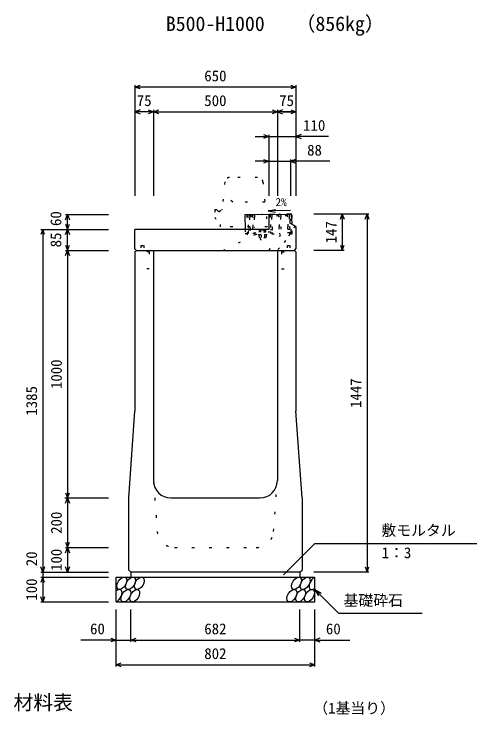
# Model space of a CAD drawing. Units: millimetres, scale not verified. Extents: x -12600 to 12600, y -5940 to 5940.
# Drawn here: x 1887 to 3756, y -2835 to -3 of the extents above; entities that cross this region are included whole.
import ezdxf
from ezdxf.enums import TextEntityAlignment as Align

# ---------------------------------------------------------------- set-up
doc = ezdxf.new("R2010")
doc.units = ezdxf.units.MM
doc.header["$LTSCALE"] = 40
doc.linetypes.add('DOTTED', pattern=[1.75, 0.25, -1.5])
for name, color, linetype, lineweight in [('0-0_DIM', 7, 'Continuous', 25), ('0-2_HATCH', 6, 'DOTTED', 25), ('0-5_OUTLINE', 3, 'Continuous', 25), ('0-6_OUTLINE2', 4, 'DOTTED', 25), ('0-7_TXT', 7, 'Continuous', 25)]:
    doc.layers.add(name, color=color, linetype=linetype, lineweight=lineweight)
doc.styles.add('ＭＳ ゴシック', font='')
doc.styles.get('ＭＳ ゴシック').set_extended_font_data('MS Gothic')

msp = doc.modelspace()

# ---------------------------------------------------------------- linework, layer by layer
at = {"layer": '0-0_DIM'}
for p, q in [((2375, -291.04), (2375, -738.54)), ((3025, -298.54), (2375, -298.54)), ((3025, -291.04), (3025, -738.54)), ((2450, -391.04), (2450, -738.54)), ((2950, -391.04), (2950, -738.54)), ((2450, -398.54), (2375, -398.54)), ((2450, -398.54), (2950, -398.54)), ((3025, -398.54), (2950, -398.54)), ((2970, -398.54), (3025, -398.54)), ((2860, -498.54), (2915, -498.54)), ((2915, -491.04), (2915, -738.54)), ((2915, -498.54), (3025, -498.54)), ((3156.52, -498.54), (3025, -498.54)), ((3003, -591.04), (3003, -738.54)), ((2915, -598.54), (2860, -598.54)), ((2915, -598.54), (3003, -598.54)), ((3161.78, -598.54), (3003, -598.54)), ((2095.5, -813.54), (2268, -813.54)), ((2103, -873.54), (2103, -813.54)), ((3319.5, -811.54), (3097, -811.54)), ((3212, -811.54), (3212, -958.54)), ((3312, -811.54), (3312, -2258.54)), ((1995.5, -873.54), (2268, -873.54)), ((2003, -873.54), (2003, -2258.54)), ((2103, -958.54), (2103, -873.54)), ((2095.5, -958.54), (2268, -958.54)), ((3219.5, -958.54), (3097, -958.54)), ((2092.25, -1958.54), (2264.75, -1958.54)), ((2095.5, -1958.54), (2268, -1958.54)), ((2974.77, -2269.35), (3101, -2143.11)), ((3101, -2143.11), (3755.81, -2143.11)), ((2095.5, -2158.54), (2268, -2158.54)), ((2103, -2158.54), (2103, -2258.54)), ((1995.5, -2258.54), (2268, -2258.54)), ((2003, -2258.54), (2003, -2278.54)), ((3319.5, -2258.54), (3097, -2258.54)), ((1995.5, -2278.54), (2268, -2278.54)), ((2003, -2278.54), (2003, -2378.54)), ((3101, -2328.54), (3196.76, -2424.29)), ((3101, -2328.54), (3126.98, -2343.54)), ((3101, -2328.54), (3116, -2354.52)), ((1995.5, -2378.54), (2268, -2378.54)), ((2299, -2639.9), (2299, -2408.54)), ((2359, -2539.9), (2359, -2408.54)), ((3041, -2539.9), (3041, -2408.54)), ((3101, -2639.9), (3101, -2408.54)), ((3196.76, -2424.29), (3534.31, -2424.29)), ((2299, -2532.4), (2157.21, -2532.4)), ((2299, -2532.4), (2359, -2532.4)), ((2359, -2532.4), (3041, -2532.4)), ((3101, -2532.4), (3041, -2532.4)), ((3101, -2532.4), (3242.79, -2532.4)), ((2299, -2632.4), (3101, -2632.4))]:
    msp.add_line(p, q, dxfattribs=at)
for points in [[(2396.14, -306.23), (2375, -298.54), (2396.14, -290.84)], [(3003.86, -290.84), (3025, -298.54), (3003.86, -306.23)], [(2396.14, -390.84), (2375, -398.54), (2396.14, -406.23)], [(2428.86, -390.84), (2450, -398.54), (2428.86, -406.23)], [(2471.14, -406.23), (2450, -398.54), (2471.14, -390.84)], [(2928.86, -390.84), (2950, -398.54), (2928.86, -406.23)], [(2971.14, -390.84), (2950, -398.54), (2971.14, -406.23)], [(3003.86, -390.84), (3025, -398.54), (3003.86, -406.23)], [(2893.86, -490.84), (2915, -498.54), (2893.86, -506.23)], [(3046.14, -490.84), (3025, -498.54), (3046.14, -506.23)], [(2893.86, -590.84), (2915, -598.54), (2893.86, -606.23)], [(3024.14, -590.84), (3003, -598.54), (3024.14, -606.23)], [(2095.3, -834.68), (2103, -813.54), (2110.7, -834.68)], [(3204.3, -832.68), (3212, -811.54), (3219.7, -832.68)], [(3304.3, -832.68), (3312, -811.54), (3319.7, -832.68)], [(2010.7, -894.68), (2003, -873.54), (1995.3, -894.68)], [(2095.3, -852.39), (2103, -873.54), (2110.7, -852.39)], [(2095.3, -894.68), (2103, -873.54), (2110.7, -894.68)], [(2095.3, -937.39), (2103, -958.54), (2110.7, -937.39)], [(2095.3, -979.68), (2103, -958.54), (2110.7, -979.68)], [(2103, -958.54), (2103, -1958.54), (2103, -2158.54)], [(3204.3, -937.39), (3212, -958.54), (3219.7, -937.39)], [(2095.3, -1937.39), (2103, -1958.54), (2110.7, -1937.39)], [(2095.3, -1979.68), (2103, -1958.54), (2110.7, -1979.68)], [(2095.3, -2137.39), (2103, -2158.54), (2110.7, -2137.39)], [(2095.3, -2179.68), (2103, -2158.54), (2110.7, -2179.68)], [(2010.7, -2237.39), (2003, -2258.54), (1995.3, -2237.39)], [(2110.7, -2237.39), (2103, -2258.54), (2095.3, -2237.39)], [(3304.3, -2237.39), (3312, -2258.54), (3319.7, -2237.39)], [(2010.7, -2299.68), (2003, -2278.54), (1995.3, -2299.68)], [(2010.7, -2357.39), (2003, -2378.54), (1995.3, -2357.39)], [(2277.86, -2524.71), (2299, -2532.4), (2277.86, -2540.1)], [(2380.14, -2540.1), (2359, -2532.4), (2380.14, -2524.71)], [(3019.86, -2524.71), (3041, -2532.4), (3019.86, -2540.1)], [(3122.14, -2524.71), (3101, -2532.4), (3122.14, -2540.1)], [(2320.14, -2640.1), (2299, -2632.4), (2320.14, -2624.71)], [(3079.86, -2624.71), (3101, -2632.4), (3079.86, -2640.1)]]:
    msp.add_lwpolyline(points, dxfattribs=at)
at = {"layer": '0-2_HATCH'}
for p, q in [((2829.24, -895.18), (2827.72, -815.2)), ((2998.69, -812.44), (2831.72, -815.62)), ((2850.39, -815.27), (2838.77, -817.96)), ((2857.39, -815.13), (2858.81, -890.12)), ((3008.68, -811.75), (2915, -813.54)), ((2921.04, -813.92), (2922.47, -888.91)), ((2956.37, -813.25), (2928.15, -819.79)), ((2956.48, -819.25), (2928.15, -819.79)), ((2991.69, -812.58), (2963.48, -819.11)), ((2991.81, -818.57), (2963.48, -819.11)), ((3005.54, -882.83), (3004.18, -811.84)), ((3009, -828.44), (3008.68, -811.75)), ((2850.5, -821.27), (2838.84, -821.49)), ((2833.15, -890.61), (2832.68, -865.61)), ((2832.87, -875.61), (2858.53, -875.12)), ((2880, -875.86), (2877.54, -877.78)), ((2877.7, -885.28), (2877.54, -877.78)), ((2877.94, -877.43), (2880, -875.86)), ((2901.25, -875.42), (2880, -875.86)), ((2883.94, -885.15), (2883.79, -877.65)), ((2897.69, -884.87), (2897.54, -877.37)), ((2903.37, -876.91), (2901.25, -875.42)), ((2903.94, -884.74), (2903.79, -877.24)), ((2922.18, -873.91), (2999.84, -872.43)), ((2999.65, -862.43), (3000.12, -887.43)), ((3010.15, -888.74), (3009.47, -853.37)), ((3001.12, -887.41), (2829.15, -890.69)), ((3007.21, -891.8), (2829.24, -895.18)), ((2922.38, -884.41), (2858.73, -885.62)), ((2874.46, -894.32), (2907.46, -893.69)), ((2877.37, -908.27), (2877.14, -895.77)), ((2903.94, -884.74), (2877.7, -885.28)), ((2884.06, -895.64), (2884.3, -908.14)), ((2897.92, -895.38), (2898.15, -907.87)), ((2904.84, -895.24), (2905.08, -907.74)), ((2907.46, -893.69), (2907.49, -895.19)), ((2959.13, -888.21), (2959.21, -892.71)), ((2905.08, -907.74), (2877.37, -908.27))]:
    msp.add_line(p, q, dxfattribs=at)
at = {"layer": '0-2_HATCH', "linetype": 'Continuous'}
msp.add_line((3009.47, -853.37), (3009, -828.44), dxfattribs=at)
msp.add_lwpolyline([(2915, -813.54), (2818.72, -815.37), (2819.82, -873.54)], dxfattribs=at)
at = {"layer": '0-2_HATCH'}
for points in [[(2832.68, -865.61), (2834.18, -865.59), (2833.41, -825.59), (2831.91, -825.62), (2831.72, -815.62)], [(2837.22, -815.52), (2836.71, -814.83), (2833.71, -814.88), (2833.22, -815.59)], [(2838.72, -815.49), (2838.91, -825.49), (2837.41, -825.52), (2838.18, -865.51), (2839.67, -865.48), (2839.87, -875.48)], [(2851.53, -875.26), (2851.34, -865.26), (2852.84, -865.23), (2852.08, -825.24), (2850.58, -825.27), (2850.39, -815.27)], [(2855.89, -815.16), (2855.37, -814.47), (2852.37, -814.53), (2851.89, -815.24)], [(2891.21, -814.49), (2890.7, -813.8), (2887.7, -813.86), (2887.21, -814.57)], [(2926.54, -813.82), (2926.03, -813.13), (2923.03, -813.18), (2922.54, -813.89)], [(2928.04, -813.79), (2928.23, -823.79), (2926.73, -823.82), (2927.49, -863.81), (2928.99, -863.78), (2929.18, -873.78)], [(2957.51, -873.24), (2957.32, -863.24), (2958.82, -863.21), (2958.06, -823.22), (2956.56, -823.25), (2956.37, -813.25)], [(2961.87, -813.14), (2961.35, -812.45), (2958.35, -812.51), (2957.87, -813.22)], [(2963.37, -813.12), (2963.56, -823.11), (2962.06, -823.14), (2962.82, -863.14), (2964.32, -863.11), (2964.51, -873.1)], [(2992.84, -872.57), (2992.65, -862.57), (2994.15, -862.54), (2993.39, -822.55), (2991.89, -822.57), (2991.69, -812.58)], [(2997.19, -812.47), (2996.68, -811.78), (2993.68, -811.84), (2993.19, -812.55)], [(2998.69, -812.44), (2998.88, -822.44), (2997.38, -822.47), (2998.15, -862.46), (2999.65, -862.43)], [(2857.58, -825.13), (2856.08, -825.16), (2856.84, -865.15), (2858.34, -865.13)], [(2921.99, -863.91), (2923.49, -863.88), (2922.73, -823.89), (2921.23, -823.92)], [(2819.82, -873.54), (2820.14, -890.36), (2829.14, -890.19)], [(2907.49, -895.19), (2874.49, -895.82), (2874.46, -894.32)]]:
    msp.add_lwpolyline(points, dxfattribs=at)
for centre, radius, start, end in [((2880.73, -881), 4.53, 47.57461, 134.78335), ((2891.04, -895.79), 19.53, 70.56972, 111.78823), ((2900.73, -880.59), 4.53, 47.57461, 134.78335), ((3001.04, -882.91), 4.5, 271.09113, 1.09113), ((3007.15, -888.8), 3, 271.09113, 1.09113), ((2891.23, -908.01), 11, 181.09113, 1.09113)]:
    msp.add_arc(centre, radius, start, end, dxfattribs=at)
at = {"layer": '0-2_HATCH', "linetype": 'Continuous'}
for centre in [(2321.89, -2303.54), (2357.37, -2303.54), (2392.84, -2303.54), (3027.05, -2303.54), (3062.52, -2303.54), (2338.77, -2353.54), (2374.25, -2353.54), (3008.45, -2353.54), (3043.93, -2353.54), (3079.41, -2353.54)]:
    msp.add_ellipse(centre, major_axis=(14.54, 23.54), ratio=0.5792, dxfattribs=at)
for centre, start_param, end_param in [((3098, -2303.54), 0.6666252, 4.1103269), ((2303.3, -2353.54), 3.7419964, 7.318141)]:
    msp.add_ellipse(centre, major_axis=(14.54, 23.54), ratio=0.5792, start_param=start_param, end_param=end_param, dxfattribs=at)
at = {"layer": '0-5_OUTLINE', "linetype": 'DOTTED'}
for p, q in [((2870.46, -663.59), (2756.66, -663.59)), ((2738.2, -681.59), (2727, -793.54)), ((2891.8, -681.55), (2910, -863.54)), ((2697, -793.54), (2697, -823.54)), ((2697, -793.54), (2705, -793.54)), ((2705, -793.54), (2715, -803.54)), ((2697, -823.54), (2720, -863.54)), ((2910, -863.54), (2720, -863.54))]:
    msp.add_line(p, q, dxfattribs=at)
at = {"layer": '0-5_OUTLINE'}
for p, q in [((2915, -813.54), (3004, -811.84)), ((2915, -813.54), (2915, -873.54)), ((3000, -838.44), (3009, -828.44)), ((3000, -838.44), (3000, -848.44)), ((3025, -861.44), (3000, -848.44)), ((2375, -952.54), (2375, -873.54)), ((2915, -873.54), (2375, -873.54)), ((3025, -861.44), (3025, -952.54)), ((2375, -952.54), (2381, -958.54)), ((2375, -964.54), (2381, -958.54)), ((2381, -958.54), (3019, -958.54)), ((2450, -958.54), (2450, -1888.54)), ((2950, -958.54), (2950, -1888.54)), ((3019, -958.54), (3025, -952.54)), ((3019, -958.54), (3025, -964.54)), ((2375, -964.54), (2375, -1608.54)), ((3025, -964.54), (3025, -1608.54)), ((2350, -1958.54), (2375, -1608.54)), ((3050, -1958.54), (3025, -1608.54)), ((2350, -2249.54), (2350, -1958.54)), ((2520, -1958.54), (2880, -1958.54)), ((3050, -1958.54), (3050, -2249.54)), ((2350, -2249.54), (2359, -2258.54)), ((3041, -2258.54), (2359, -2258.54)), ((2359, -2258.54), (2359, -2278.54)), ((3041, -2258.54), (3050, -2249.54)), ((3041, -2258.54), (3041, -2278.54)), ((2299, -2278.54), (3101, -2278.54)), ((2299, -2378.54), (2299, -2278.54)), ((3101, -2378.54), (3101, -2278.54)), ((2299, -2378.54), (3101, -2378.54))]:
    msp.add_line(p, q, dxfattribs=at)
at = {"layer": '0-5_OUTLINE', "linetype": 'DOTTED'}
msp.add_lwpolyline([(2715, -803.54), (2725, -793.54), (2727, -793.54)], dxfattribs=at)
at = {"layer": '0-5_OUTLINE'}
msp.add_lwpolyline([(3004, -811.84), (3009, -816.75), (3009, -828.44)], dxfattribs=at)
at = {"layer": '0-5_OUTLINE', "linetype": 'DOTTED'}
for centre, start, end in [((2758.1, -683.54), 94.13229, 174.40835), ((2871.9, -683.54), 4.08463, 93.6009)]:
    msp.add_arc(centre, 20, start, end, dxfattribs=at)
at = {"layer": '0-5_OUTLINE'}
for centre, start, end in [((2520, -1888.54), 180, 270), ((2880, -1888.54), 270, 0)]:
    msp.add_arc(centre, 70, start, end, dxfattribs=at)
at = {"layer": '0-6_OUTLINE2'}
for p, q in [((2720, -863.54), (2727, -793.54)), ((2916.05, -958.54), (3000, -848.44)), ((3021.33, -859.53), (2957.65, -958.54)), ((2729.88, -958.54), (2861.23, -894.58)), ((3001.21, -891.91), (2950, -958.54)), ((2399, -938.54), (2411, -938.54)), ((2399, -938.54), (2399, -963.54)), ((2411, -938.54), (2411, -963.54)), ((2989, -938.54), (3001, -938.54)), ((2989, -938.54), (2989, -963.54)), ((3001, -938.54), (3001, -963.54)), ((2433, -963.54), (2376, -963.54)), ((2433, -963.54), (2433, -1033.54)), ((2967, -963.54), (3024, -963.54)), ((2433, -1033.54), (2375, -1033.54)), ((2450, -1888.54), (2465.2, -2093.71)), ((2934.8, -2093.71), (2950, -1888.54)), ((2535.01, -2158.54), (2864.99, -2158.54))]:
    msp.add_line(p, q, dxfattribs=at)
for points in [[(2900, -763.54), (2770, -763.54), (2733, -733.54)], [(2967, -963.54), (2967, -1033.54), (3024, -1033.54)]]:
    msp.add_lwpolyline(points, dxfattribs=at)
for centre, start, end in [((2535.01, -2088.54), 184.23639, 270), ((2864.99, -2088.54), 270, 355.76361)]:
    msp.add_arc(centre, 70, start, end, dxfattribs=at)
at = {"layer": '0-7_TXT'}
msp.add_line((2913.17, -798.94), (2942.81, -803.59), dxfattribs=at)
msp.add_lwpolyline([(3003.59, -797.22), (2913.17, -798.94), (2942.61, -793.17)], dxfattribs=at)

# ---------------------------------------------------------------- texts
at = {"layer": '0-0_DIM', "style": 'ＭＳ ゴシック'}
for s, p in [('650', (2655, -288.54)), ('75', (2382.5, -388.54)), ('500', (2655, -388.54)), ('75', (2957.5, -388.54)), ('110', (3054.02, -488.54)), ('88', (3070.19, -588.54)), ('敷モルタル', (3369.94, -2124.38)), ('1：3', (3370.94, -2215.07)), ('基礎砕石', (3217.32, -2407.12)), ('60', (2194, -2522.4)), ('682', (2655, -2522.4)), ('60', (3146, -2522.4)), ('802', (2655, -2622.4))]:
    msp.add_text(s, height=43.99, dxfattribs=at).set_placement(p, align=Align.BOTTOM_LEFT)
for s, p in [('60', (2091.16, -859.92)), ('147', (3202, -930.04)), ('85', (2091.16, -946.04)), ('1000', (2093, -1518.54)), ('1447', (3302, -1595.04)), ('1385', (1993, -1626.04)), ('200', (2093, -2103.54)), ('20', (1993, -2234.22)), ('100', (2093, -2253.54)), ('100', (1993, -2373.54))]:
    msp.add_text(s, height=43.99, rotation=90, dxfattribs=at).set_placement(p, align=Align.BOTTOM_LEFT)
at = {"layer": '0-7_TXT', "style": 'ＭＳ ゴシック'}
for s, height, p in [('B500-H1000', 58.65, (2500, -89.56)), ('（856kg）', 58.65, (3023.7, -89.56)), ('2%', 32.99, (2942.74, -789.61)), ('材料表', 58.65, (1885, -2831.64)), ('（1基当り）', 43.99, (3095, -2842.64))]:
    msp.add_text(s, height=height, dxfattribs=at).set_placement(p, align=Align.BOTTOM_LEFT)

doc.saveas('drawing.dxf')
